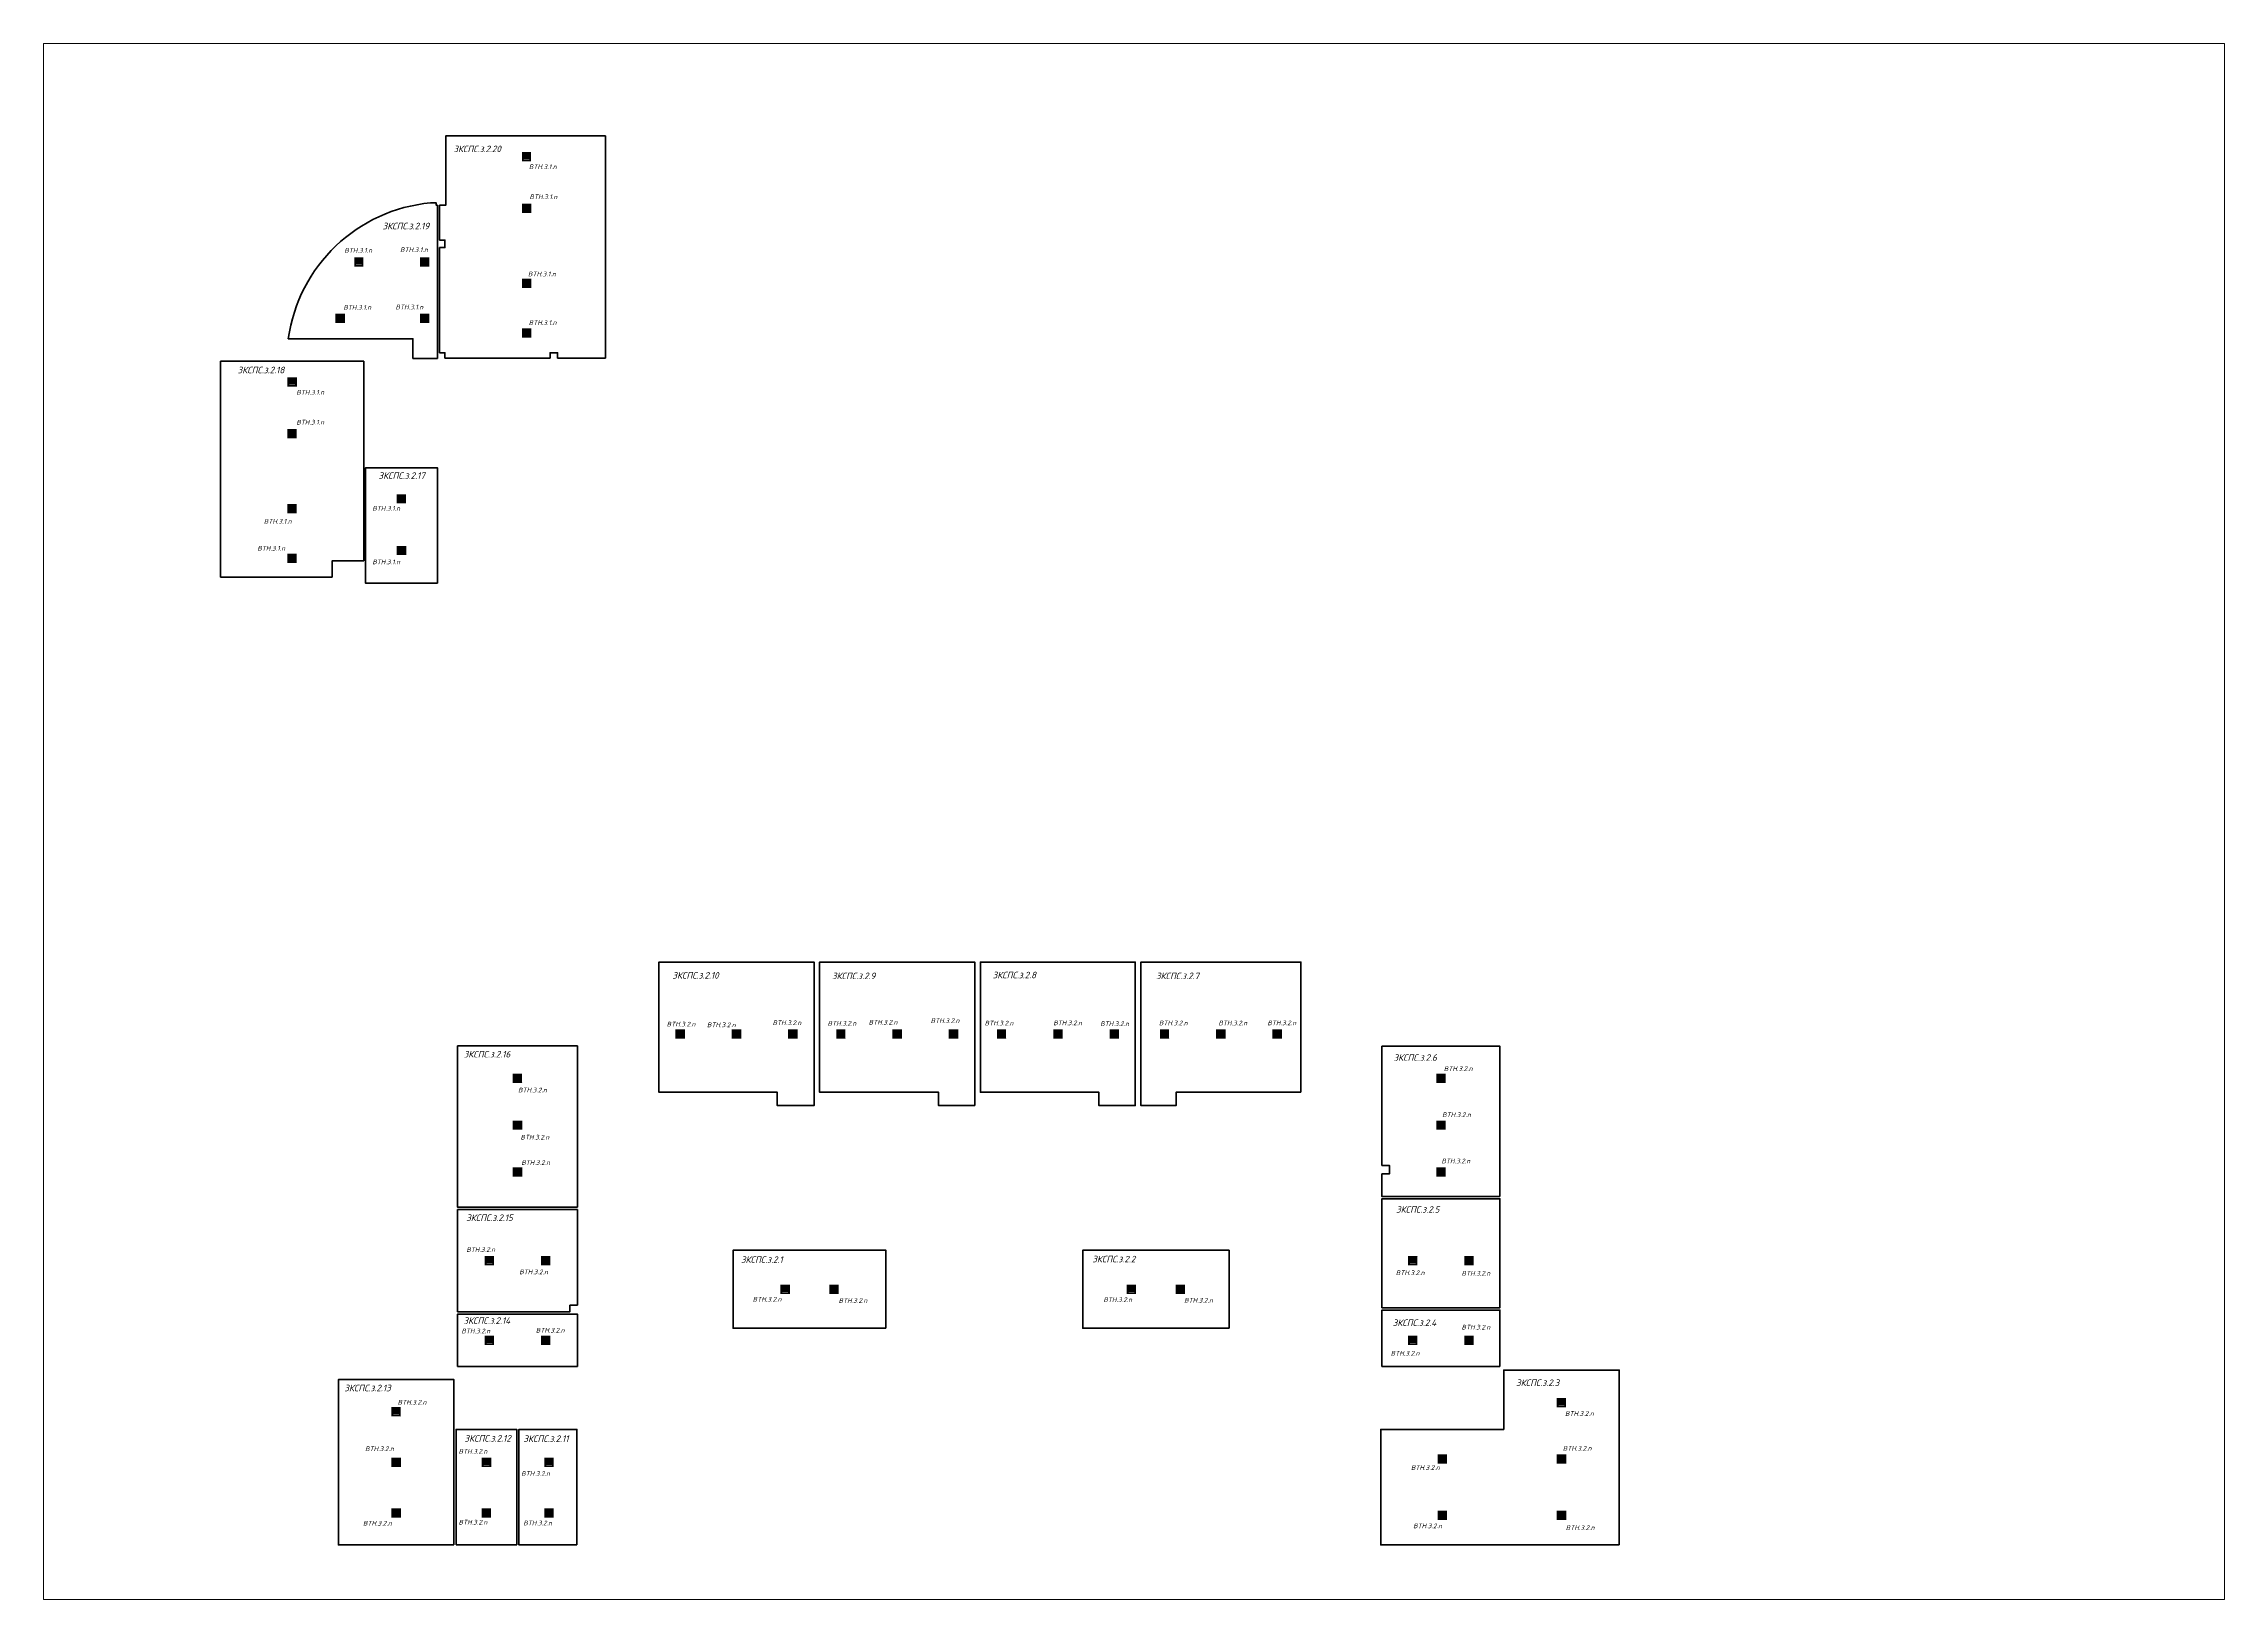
# Paper-space layout 'ПР2 зап.' of a CAD drawing. Header units: millimetres. Extents: x 22 to 1183, y 6 to 835.
# The model-space entities are those that its viewports show. They can reach past a viewport. Long polylines and large blocks are cut down to what shows.
import ezdxf

# ---------------------------------------------------------------- set-up
doc = ezdxf.new("R2010")
doc.units = ezdxf.units.MM
doc.header["$LTSCALE"] = 0.5
doc.layers.get('0').update_dxf_attribs({"lineweight": 18})
doc.layers.get('Defpoints').update_dxf_attribs({"color": 4, "lineweight": 140})
for name, color, linetype, lineweight in [('! ЗКПС НОМЕР 1', 4, 'Continuous', 50), ('13_АПС_оборудование', 1, 'Continuous', 30), ('13_АПС_текст', 1, 'Continuous', 30), ('BSN__основная - 06', 1, 'Continuous', 60), ('АР_Штриховка_Стималит', 5, 'Continuous', 0)]:
    doc.layers.add(name, color=color, linetype=linetype, lineweight=lineweight)
doc.layers.add('! ЗКПС НОМЕР 2', color=7, linetype='Continuous', lineweight=0, true_color=0xf3aae6, transparency=0.5)
doc.styles.add('ISOCPEUR', font='isocpeui.ttf', dxfattribs={"height": 250})

# ---------------------------------------------------------------- blocks, each defined once
blk = doc.blocks.new('101')
at = {"layer": '! ЗКПС НОМЕР 2', "true_color": 0xffffff, "transparency": 33554687}
h = blk.add_hatch(color=7, dxfattribs=at)
h.dxf.hatch_style = 1
h.paths.add_polyline_path([(-12942, -22141.9), (-12947, -22141.9), (-12947, -22146.8), (-12942, -22146.8)])
at = {"layer": 'BSN__основная - 06', "color": 1, "lineweight": 30, "ltscale": 100, "const_width": 0.03, "elevation": 0}
blk.add_lwpolyline([(-12947, -22141.9), (-12942, -22141.9), (-12942, -22146.8), (-12947, -22146.8)], close=True, dxfattribs=at)
at = {"layer": 'BSN__основная - 06', "color": 1, "lineweight": 30, "ltscale": 100, "const_width": 0.07, "elevation": 0}
blk.add_lwpolyline([(-12943.9, -22142.7), (-12945, -22143.9), (-12943.9, -22144.8), (-12945, -22145.9)], dxfattribs=at)
blk = doc.blocks.new('748')
at = {"layer": 'АР_Штриховка_Стималит', "true_color": 0xffffff}
h = blk.add_hatch(color=7, dxfattribs=at)
h.dxf.hatch_style = 1
h.paths.add_polyline_path([(1611.5, -5339.8), (1606.6, -5339.8), (1606.6, -5344.7), (1611.5, -5344.7)])
h.paths.add_polyline_path([(1610.6, -5340.7), (1610.6, -5343.8), (1607.6, -5343.8), (1607.6, -5340.7)], flags=16)
h = blk.add_hatch(color=7, dxfattribs=at)
h.dxf.hatch_style = 1
h.paths.add_polyline_path([(1607.6, -5340.7), (1607.6, -5343.7), (1610.6, -5343.7), (1610.6, -5340.7)])
at = {"color": 1, "lineweight": 5, "ltscale": 100, "elevation": 0}
for points, const_width in [([(1606.6, -5344.7), (1611.6, -5344.7), (1611.6, -5339.8), (1606.6, -5339.8)], 0.03), ([(1607.6, -5343.7), (1610.6, -5343.7), (1610.6, -5340.7), (1607.6, -5340.7)], 0.01)]:
    blk.add_lwpolyline(points, close=True, dxfattribs=dict(at, const_width=const_width))
at = {"color": 1, "lineweight": 5, "ltscale": 100, "const_width": 0.03, "elevation": 0}
blk.add_lwpolyline([(1609.6, -5341.1), (1608.5, -5341.7), (1609.7, -5342.7), (1608.5, -5343.3)], dxfattribs=at)

msp = doc.modelspace()

# ---------------------------------------------------------------- linework, layer by layer
at = {"layer": '! ЗКПС НОМЕР 1', "color": 200, "transparency": 33554559}
for points in [[(-71096, 343642), (-71096, 343922), (-71376, 343922), (-71376, 349522), (-71096, 349522), (-71096, 349922), (-71376, 349922), (-71376, 351782), (-71046, 351782), (-71046, 355472), (-62546, 355472), (-62546, 349896), (-62546, 349896), (-62546, 349896), (-62546, 349895), (-62546, 343642), (-65096, 343642), (-65096, 343922), (-65496, 343922), (-65496, 343642)], [(-64041, 293192), (-64441, 293192), (-64441, 292842), (-70416, 292842), (-70416, 298289), (-64041, 298289)]]:
    msp.add_lwpolyline(points, close=True, dxfattribs=at)
at = {"layer": '! ЗКПС НОМЕР 1', "color": 84, "transparency": 33554559}
msp.add_lwpolyline([(-71496, 343622), (-72796, 343622), (-72796, 344672), (-79434, 344672), (-79434, 344672, -0.3485763), (-71856, 351906), (-71556, 351906), (-71556, 351782), (-71496, 351782)], format="xyb", close=True, dxfattribs=at)
at = {"layer": '! ЗКПС НОМЕР 1', "color": 30, "true_color": 0xf26722, "transparency": 33554559}
for points in [[(-77096, 331972), (-83046, 331972), (-83046, 343472), (-75419, 343472), (-75420, 332842), (-77097, 332842)], [(-64041, 289937), (-70416, 289937), (-70416, 292722), (-64040, 292722)]]:
    msp.add_lwpolyline(points, close=True, dxfattribs=at)
at = {"layer": '! ЗКПС НОМЕР 1', "color": 163, "transparency": 33554559}
msp.add_lwpolyline([(-71496, 331642), (-75319, 331642), (-75319, 337802), (-71496, 337802)], close=True, dxfattribs=at)
at = {"layer": '! ЗКПС НОМЕР 1', "color": 11, "true_color": 0xf27172, "transparency": 33554559}
for points in [[(-51436, 304222), (-51436, 303822), (-53391, 303822), (-53391, 304540), (-59701, 304540), (-59701, 311472), (-51436, 311472)], [(-14901, 289937), (-21191, 289937), (-21191, 292937), (-14901, 292937)]]:
    msp.add_lwpolyline(points, close=True, dxfattribs=at)
at = {"layer": '! ЗКПС НОМЕР 1', "color": 40, "transparency": 33554559}
for points in [[(-42871, 303822), (-44804, 303822), (-44804, 304540), (-51136, 304540), (-51136, 311472), (-42871, 311472)], [(-14901, 298984), (-21191, 298981), (-21191, 300187), (-20791, 300187), (-20791, 300637), (-21191, 300637), (-21191, 302195), (-21191, 302195), (-21191, 303435), (-21191, 303435), (-21191, 306988), (-14901, 306988)], [(-70616, 280427), (-76766, 280427), (-76766, 289235), (-75716, 289235), (-75716, 289235), (-70616, 289235)]]:
    msp.add_lwpolyline(points, close=True, dxfattribs=at)
at = {"layer": '! ЗКПС НОМЕР 1', "color": 171, "transparency": 33554559}
for points in [[(-34326, 304222), (-34326, 303822), (-34326, 303822), (-36259, 303822), (-36259, 304540), (-42571, 304540), (-42571, 311472), (-34326, 311472)], [(-67271, 280427), (-70492, 280438), (-70496, 286577), (-67271, 286577)]]:
    msp.add_lwpolyline(points, close=True, dxfattribs=at)
at = {"layer": '! ЗКПС НОМЕР 1', "color": 84, "transparency": 33554559}
for points in [[(-25501, 304540), (-32148, 304540), (-32148, 303822), (-34026, 303822), (-34026, 311472), (-25501, 311472)], [(-8551, 280427), (-21251, 280427), (-21251, 286577), (-14701, 286577), (-14701, 286577), (-14701, 286577), (-14701, 289737), (-8551, 289737)], [(-64066, 280427), (-67151, 280427), (-67151, 286577), (-64066, 286577)]]:
    msp.add_lwpolyline(points, close=True, dxfattribs=at)
at = {"layer": '! ЗКПС НОМЕР 1', "color": 160, "transparency": 33554559}
msp.add_lwpolyline([(-64041, 298409), (-70416, 298409), (-70416, 307008), (-64041, 307008), (-64041, 303407), (-64041, 303407), (-64041, 302167), (-64041, 302167), (-64041, 298409)], close=True, dxfattribs=at)
at = {"layer": '! ЗКПС НОМЕР 1', "color": 145, "true_color": 0x4d8c9d, "transparency": 33554559}
msp.add_lwpolyline([(-14901, 293057), (-21191, 293057), (-21191, 298862), (-14901, 298862), (-14901, 293057), (-14901, 293057), (-14901, 293057), (-14901, 293057)], close=True, dxfattribs=at)
at = {"layer": '! ЗКПС НОМЕР 1', "color": 242, "true_color": 0xcd2027, "transparency": 33554559}
msp.add_lwpolyline([(-47606, 291967), (-55746, 291967), (-55746, 296117), (-47606, 296117)], close=True, dxfattribs=at)
at = {"layer": '! ЗКПС НОМЕР 1', "color": 25, "transparency": 33554559}
msp.add_lwpolyline([(-29331, 291967), (-37126, 291967), (-37127, 296117), (-29331, 296117)], close=True, dxfattribs=at)

# ---------------------------------------------------------------- block references
at = {"layer": '13_АПС_оборудование', "transparency": 33554687, "xscale": 100, "yscale": 100, "zscale": 100}
for p in [(-227654, 888591), (-236583, 882985), (-240140, 876591), (-234315, 870366), (-219475, 841868), (-210913, 841868), (-202355, 841868), (-193675, 841868), (-228136, 839508), (-178953, 839508), (-229636, 829786), (-180453, 829786), (-213883, 828263), (-195436, 828263), (-229636, 825550), (-180453, 825550), (-172534, 822226), (-234598, 821752), (-229791, 819052), (-226458, 819052)]:
    msp.add_blockref('748', p, dxfattribs=at)
at = {"layer": '13_АПС_оборудование', "transparency": 33554559, "xscale": 100, "yscale": 100, "zscale": 100}
for p in [(1227704, 2566052, 0), (1222275, 2563197, 0), (1227704, 2562052, 0), (1217775, 2560197, 0), (1222275, 2560197, 0), (1227704, 2559407, 0), (1215217, 2554052, 0), (1215217, 2550052, 0), (1221043, 2547827, 0), (1215217, 2547407, 0), (1238883, 2522080, 0), (1241883, 2522080, 0), (1247445, 2522080, 0), (1250445, 2522080, 0), (1256003, 2522080, 0), (1259003, 2522080, 0), (1264683, 2522080, 0), (1267683, 2522080, 0), (1227222, 2517219, 0), (1276404, 2517219, 0), (1227222, 2514719, 0), (1276404, 2514719, 0), (1228722, 2509998, 0), (1277904, 2509998, 0), (1244075, 2508475, 0), (1262522, 2508475, 0), (1228722, 2505762, 0), (1277904, 2505762, 0), (1220760, 2499264, 0), (1276474, 2499437, 0), (1282824, 2499437, 0), (1220760, 2496564, 0), (1225567, 2496564, 0), (1228899, 2496564, 0), (1276474, 2496437, 0), (1282824, 2496437, 0)]:
    msp.add_blockref('101', p, dxfattribs=at)

# ---------------------------------------------------------------- texts
at = {"layer": '13_АПС_текст', "color": 5, "transparency": 33554687, "style": 'ISOCPEUR'}
for s, p in [('ЗКСПС.з.2.20', (-70641, 354608)), ('ЗКСПС.з.2.19', (-74415, 350498)), ('ЗКСПС.з.2.18', (-82136, 342829)), ('ЗКСПС.з.2.17', (-74631, 337205)), ('ЗКСПС.з.2.10', (-58979, 310587)), ('ЗКСПС.з.2.9', (-50480, 310559)), ('ЗКСПС.з.2.8', (-41924, 310603)), ('ЗКСПС.з.2.7', (-33223, 310559)), ('ЗКСПС.з.2.16', (-70094, 306388)), ('ЗКСПС.з.2.6', (-20571, 306210)), ('ЗКСПС.з.2.15', (-69961, 297679)), ('ЗКСПС.з.2.5', (-20436, 298119)), ('ЗКСПС.з.2.1', (-55327, 295447)), ('ЗКСПС.з.2.2', (-36615, 295474)), ('ЗКСПС.з.2.14', (-70105, 292200)), ('ЗКСПС.з.2.4', (-20614, 292084)), ('ЗКСПС.з.2.3', (-14044, 288889)), ('ЗКСПС.з.2.13', (-76452, 288610)), ('ЗКСПС.з.2.12', (-70051, 285926)), ('ЗКСПС.з.2.11', (-66911, 285908))]:
    msp.add_text(s, height=350, dxfattribs=at).set_placement(p)
at = {"layer": '13_АПС_текст', "transparency": 33554559, "style": 'ISOCPEUR'}
for s, p in [('BTH.3.1.n', (-66622, 353706, 0)), ('BTH.3.1.n', (-66590, 352105, 0)), ('BTH.3.1.n', (-76452, 349252, 0)), ('BTH.3.1.n', (-73483, 349286, 0)), ('BTH.3.1.n', (-66670, 347992, 0)), ('BTH.3.1.n', (-76504, 346215, 0)), ('BTH.3.1.n', (-73725, 346233, 0)), ('BTH.3.1.n', (-66630, 345403, 0)), ('BTH.3.1.n', (-79008, 341690, 0)), ('BTH.3.1.n', (-79008, 340100, 0)), ('BTH.3.1.n', (-74962, 335511, 0)), ('BTH.3.1.n', (-80738, 334820, 0)), ('BTH.3.1.n', (-81084, 333385, 0)), ('BTH.3.1.n', (-74962, 332659, 0)), ('BTH.3.2.n', (-59283, 308038, 0)), ('BTH.3.2.n', (-57139, 308001, 0)), ('BTH.3.2.n', (-53643, 308111, 0)), ('BTH.3.2.n', (-50714, 308081, 0)), ('BTH.3.2.n', (-48524, 308140, 0)), ('BTH.3.2.n', (-45222, 308224, 0)), ('BTH.3.2.n', (-42347, 308092, 0)), ('BTH.3.2.n', (-38695, 308106, 0)), ('BTH.3.2.n', (-36194, 308059, 0)), ('BTH.3.2.n', (-33066, 308098, 0)), ('BTH.3.2.n', (-29897, 308098, 0)), ('BTH.3.2.n', (-27287, 308106, 0)), ('BTH.3.2.n', (-17891, 305669, 0)), ('BTH.3.2.n', (-67198, 304527, 0)), ('BTH.3.2.n', (-17983, 303212, 0)), ('BTH.3.2.n', (-67068, 302017, 0)), ('BTH.3.2.n', (-67029, 300667, 0)), ('BTH.3.2.n', (-18019, 300748, 0)), ('BTH.3.2.n', (-69954, 296033, 0)), ('BTH.3.2.n', (-67138, 294842, 0)), ('BTH.3.2.n', (-20450, 294795, 0)), ('BTH.3.2.n', (-16949, 294765, 0)), ('BTH.3.2.n', (-54699, 293384, 0)), ('BTH.3.2.n', (-50127, 293317, 0)), ('BTH.3.2.n', (-36025, 293361, 0)), ('BTH.3.2.n', (-31723, 293331, 0)), ('BTH.3.2.n', (-70215, 291694, 0)), ('BTH.3.2.n', (-66252, 291735, 0)), ('BTH.3.2.n', (-16948, 291898, 0)), ('BTH.3.2.n', (-20719, 290508, 0)), ('BTH.3.2.n', (-73609, 287898, 0)), ('BTH.3.2.n', (-11438, 287299, 0)), ('BTH.3.2.n', (-75345, 285423, 0)), ('BTH.3.2.n', (-70365, 285284, 0)), ('BTH.3.2.n', (-19643, 284421, 0)), ('BTH.3.2.n', (-11555, 285444, 0)), ('BTH.3.2.n', (-67031, 284106, 0)), ('BTH.3.2.n', (-75457, 281454, 0)), ('BTH.3.2.n', (-70365, 281511, 0)), ('BTH.3.2.n', (-66920, 281467, 0)), ('BTH.3.2.n', (-19526, 281315, 0)), ('BTH.3.2.n', (-11397, 281218, 0))]:
    msp.add_text(s, height=250, dxfattribs=at).set_placement(p)

psp = doc.layouts.new('ПР2 зап.')

# ---------------------------------------------------------------- viewports
at = {"layer": 'Defpoints'}
psp.add_viewport(center=(602.4, 420.8), size=(1161.5, 828.641), view_center_point=(-34390.4, 318954.8), view_height=82864.233, dxfattribs=at)

doc.saveas('drawing.dxf')
